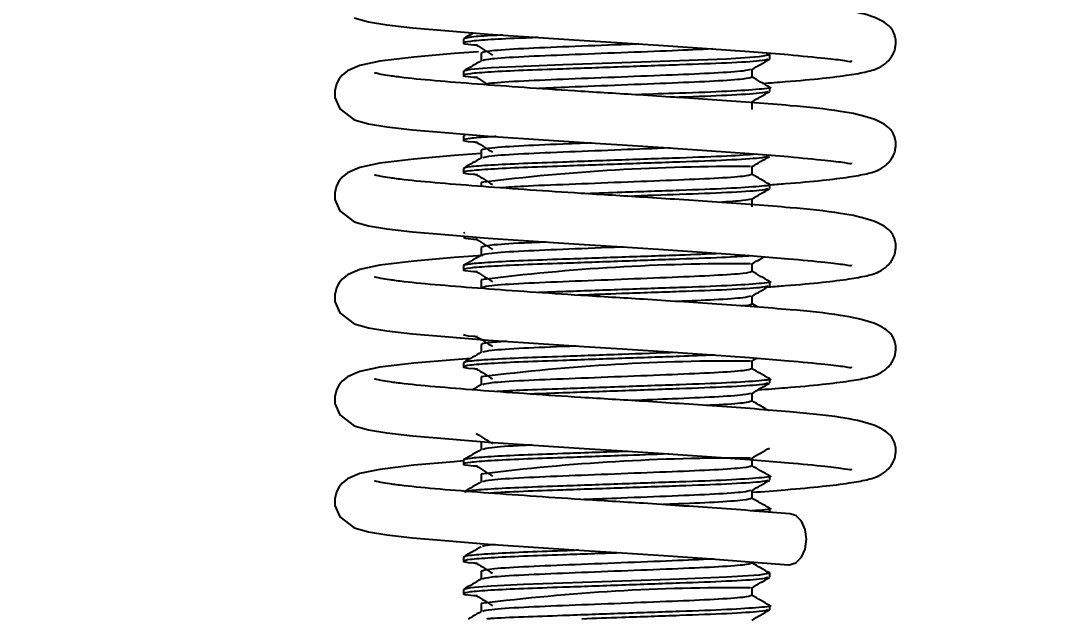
# Model space of a CAD drawing. Header units: millimetres. Extents: x 5 to 292, y 4 to 204.
# Drawn here: x 114.94 to 125.23, y 87.77 to 93.64 of the extents above; entities that cross this region are included whole.
import ezdxf

# ---------------------------------------------------------------- set-up
doc = ezdxf.new("R2010")
doc.units = ezdxf.units.MM
doc.layers.add('LAYER_1', color=179, linetype='Continuous')
doc.styles.add('SLDTEXTSTYLE0', font='TXT', dxfattribs={"width": 0.75})
doc.dimstyles.new('SLDDIMSTYLE1', dxfattribs={"dimtxt": 3.5, "dimasz": 3.556, "dimexe": 0, "dimexo": 0.0625, "dimgap": 0.875, "dimtad": 1, "dimrnd": 1e-09, "dimzin": 12, "dimdsep": 46, "dimtxsty": 'SLDTEXTSTYLE0', "dimblk1": 'CLOSED', "dimblk2": 'CLOSED', "dimsah": 1, "dimcen": 0.09, "dimadec": 0, "dimazin": 3, "dimtfac": 1, "dimtmove": 0, "dimatfit": 0, "dimldrblk": 'CLOSED', "dimfxl": 1, "dimfrac": 2, "dimtolj": 1, "dimtzin": 12, "dimarcsym": 0})

# ---------------------------------------------------------------- blocks, each defined once
blk = doc.blocks.new('_CLOSED')
at = {"color": 0, "linetype": 'ByBlock', "lineweight": -2}
for p, q in [((-1, 0.166667), (0, 0)), ((-1, 0.166667), (-1, -0.166667)), ((0, 0), (-1, -0.166667)), ((0, 0), (-1, 0))]:
    blk.add_line(p, q, dxfattribs=at)
blk = doc.blocks.new('_D_1')
at = {"layer": 'LAYER_1'}
for p, q in [((134.517, 102.624), (134.517, 108.974)), ((110.023, 102.624), (135.517, 102.624)), ((134.517, 102.624), (134.517, 79.651)), ((74.17, 79.651), (135.517, 79.651)), ((134.517, 79.651), (134.517, 73.301))]:
    blk.add_line(p, q, dxfattribs=at)
at = {"layer": 'LAYER_1', "xscale": 3.556, "yscale": 3.556}
for p, rotation in [((134.517, 102.624, 1.494), 270), ((134.517, 79.651, 1.494), 90)]:
    blk.add_blockref('_CLOSED', p, dxfattribs=dict(at, rotation=rotation))
at = {"layer": 'LAYER_1', "insert": (130.005, 80.992), "char_height": 3.5, "attachment_point": 1, "rotation": 90, "style": 'SLDTEXTSTYLE0'}
blk.add_mtext('22.97mm', dxfattribs=at)

msp = doc.modelspace()

# ---------------------------------------------------------------- linework, layer by layer
at = {"color": 7, "linetype": 'Continuous', "lineweight": 25}
for p, q in [((119.273, 93.461), (119.273, 93.422)), ((119.445, 93.322), (119.445, 93.245)), ((119.445, 93.322), (119.445, 93.245)), ((122.271, 93.305), (122.24, 93.323)), ((122.273, 93.263), (122.273, 93.303)), ((119.273, 93.144), (119.273, 93.104)), ((122.101, 93.084), (122.101, 93.162)), ((122.273, 92.945), (122.273, 92.985)), ((122.101, 92.767), (122.101, 92.845)), ((119.285, 92.512), (119.273, 92.509)), ((119.273, 92.509), (119.273, 92.469)), ((119.445, 92.37), (119.445, 92.292)), ((119.445, 92.37), (119.445, 92.292)), ((122.101, 92.132), (122.101, 92.21)), ((119.273, 92.191), (119.273, 92.152)), ((119.445, 92.052), (119.445, 92.014)), ((119.445, 92.052), (119.445, 92.014)), ((122.273, 91.993), (122.273, 92.033)), ((122.101, 91.814), (122.101, 91.892)), ((119.285, 91.559), (119.273, 91.556)), ((119.445, 91.417), (119.445, 91.34)), ((119.445, 91.417), (119.445, 91.34)), ((119.273, 91.239), (119.273, 91.199)), ((122.101, 91.179), (122.101, 91.257)), ((119.445, 91.1), (119.445, 91.022)), ((119.445, 91.1), (119.445, 91.022)), ((122.273, 91.04), (122.273, 91.08)), ((122.101, 90.862), (122.101, 90.94)), ((122.159, 90.83), (122.101, 90.863)), ((119.445, 90.465), (119.445, 90.387)), ((119.445, 90.465), (119.445, 90.387)), ((119.273, 90.286), (119.273, 90.247)), ((122.098, 90.303), (122.145, 90.33)), ((122.101, 90.227), (122.101, 90.305)), ((119.445, 90.147), (119.445, 90.07)), ((119.445, 90.147), (119.445, 90.07)), ((122.273, 90.088), (122.273, 90.128)), ((122.101, 89.909), (122.101, 89.987)), ((119.445, 89.512), (119.445, 89.435)), ((119.445, 89.512), (119.445, 89.435)), ((119.273, 89.334), (119.273, 89.294)), ((122.101, 89.274), (122.101, 89.352)), ((119.445, 89.195), (119.445, 89.117)), ((119.445, 89.195), (119.445, 89.117)), ((122.273, 89.135), (122.273, 89.175)), ((122.101, 88.957), (122.101, 89.035)), ((122.273, 88.818), (122.273, 88.858)), ((119.273, 88.381), (119.273, 88.342)), ((119.445, 88.242), (119.445, 88.165)), ((119.445, 88.242), (119.445, 88.165)), ((122.273, 88.183), (122.273, 88.223)), ((119.273, 88.064), (119.273, 88.024)), ((122.101, 88.004), (122.101, 88.082)), ((119.445, 87.925), (119.445, 87.847)), ((119.445, 87.925), (119.445, 87.847)), ((122.273, 87.865), (122.273, 87.905))]:
    msp.add_line(p, q, dxfattribs=at)
at = {"color": 7, "linetype": 'Continuous', "lineweight": 25, "flags": 128}
for points in [[(118.201, 93.668), (118.34, 93.629), (118.522, 93.599), (118.771, 93.57), (119.088, 93.542), (119.515, 93.508), (120.105, 93.467), (120.454, 93.444), (120.829, 93.421), (121.234, 93.395), (121.657, 93.366), (122.074, 93.336), (122.457, 93.306), (122.457, 93.306)], [(119.421, 93.334), (119.18, 93.316), (118.785, 93.281), (118.454, 93.241), (118.256, 93.2), (118.134, 93.148), (118.083, 93.106), (118.054, 93.07), (118.027, 93.019), (118.011, 92.952), (118.013, 92.885), (118.059, 92.774), (118.201, 92.668), (118.34, 92.629), (118.522, 92.599), (118.771, 92.57), (119.088, 92.542), (119.515, 92.508), (120.105, 92.467), (120.454, 92.444), (120.829, 92.421), (121.234, 92.395), (121.657, 92.366), (122.074, 92.336), (122.457, 92.306), (122.457, 92.306)], [(122.259, 93.305), (122.273, 93.303), (122.169, 93.284), (121.851, 93.263), (121.389, 93.245), (120.823, 93.225), (120.246, 93.205), (119.86, 93.191), (119.544, 93.175), (119.34, 93.159), (119.273, 93.144), (119.273, 93.144)], [(119.445, 92.336), (119.18, 92.316), (118.785, 92.281), (118.454, 92.241), (118.256, 92.2), (118.134, 92.148), (118.083, 92.106), (118.054, 92.07), (118.027, 92.019), (118.011, 91.952), (118.013, 91.885), (118.059, 91.774), (118.201, 91.668), (118.34, 91.629), (118.522, 91.599), (118.771, 91.57), (119.088, 91.542), (119.515, 91.508), (120.105, 91.467), (120.454, 91.444), (120.829, 91.421), (121.234, 91.395), (121.657, 91.366), (122.074, 91.336), (122.457, 91.306), (122.457, 91.306)], [(119.462, 91.338), (119.18, 91.316), (118.785, 91.281), (118.454, 91.241), (118.256, 91.2), (118.134, 91.148), (118.083, 91.106), (118.054, 91.07), (118.027, 91.019), (118.011, 90.952), (118.013, 90.885), (118.059, 90.774), (118.201, 90.668), (118.34, 90.629), (118.522, 90.599), (118.771, 90.57), (119.088, 90.542), (119.515, 90.508), (120.105, 90.467), (120.454, 90.444), (120.829, 90.421), (121.234, 90.395), (121.657, 90.366), (122.074, 90.336), (122.457, 90.306), (122.457, 90.306)], [(119.343, 90.328), (119.18, 90.316), (118.785, 90.281), (118.454, 90.241), (118.256, 90.2), (118.134, 90.148), (118.083, 90.106), (118.054, 90.07), (118.027, 90.019), (118.011, 89.952), (118.013, 89.885), (118.059, 89.774), (118.201, 89.668), (118.34, 89.629), (118.522, 89.599), (118.771, 89.57), (119.088, 89.542), (119.515, 89.508), (120.105, 89.467), (120.454, 89.444), (120.829, 89.421), (121.234, 89.395), (121.657, 89.366), (122.074, 89.336), (122.457, 89.306), (122.457, 89.306)], [(119.273, 89.323), (119.18, 89.316), (118.785, 89.281), (118.454, 89.241), (118.256, 89.2), (118.134, 89.148), (118.083, 89.106), (118.054, 89.07), (118.027, 89.019), (118.011, 88.952), (118.013, 88.885), (118.059, 88.774), (118.201, 88.668), (118.34, 88.629), (118.522, 88.599), (118.771, 88.57), (119.088, 88.542), (119.515, 88.508), (120.105, 88.467), (120.454, 88.444), (120.829, 88.421), (121.234, 88.395), (121.657, 88.366), (122.074, 88.336), (122.457, 88.306), (122.457, 88.306)], [(122.457, 88.306), (122.465, 88.306), (122.53, 88.325), (122.585, 88.379), (122.622, 88.46), (122.635, 88.556), (122.622, 88.651), (122.585, 88.732), (122.53, 88.787), (122.471, 88.805)], [(122.259, 88.225), (122.273, 88.223), (122.169, 88.204), (121.851, 88.183), (121.389, 88.165), (120.823, 88.145), (120.246, 88.125), (119.86, 88.111), (119.544, 88.095), (119.34, 88.079), (119.273, 88.064), (119.273, 88.064)]]:
    msp.add_lwpolyline(points, dxfattribs=at)
at = {"color": 7, "linetype": 'Continuous', "lineweight": 25}
for centre, radius, start, end in [((121.948, 72.061), 20.148, 89.614, 97.1386), ((121.949, 71.096), 20.16, 89.6163, 97.1362), ((121.949, 70.144), 20.159, 89.6161, 97.1364), ((121.949, 69.197), 20.154, 89.6152, 97.1374), ((121.949, 67.922), 20.159, 89.6161, 97.1365)]:
    msp.add_arc(centre, radius, start, end, dxfattribs=at)
for points, knots in [([(122.207, 93.024), (122.282, 93.03), (122.505, 93.047), (122.791, 93.073), (123.057, 93.106), (123.219, 93.136), (123.336, 93.167), (123.441, 93.241), (123.49, 93.317), (123.507, 93.382), (123.51, 93.421), (123.508, 93.456), (123.503, 93.483), (123.484, 93.544), (123.421, 93.616), (123.263, 93.693), (122.965, 93.758), (122.546, 93.801), (122.139, 93.832), (121.768, 93.859), (121.399, 93.884), (120.952, 93.914), (120.453, 93.943), (119.92, 93.979), (119.448, 94.013), (119.02, 94.047), (118.728, 94.074), (118.552, 94.098), (118.447, 94.114), (118.397, 94.129), (118.403, 94.124), (118.403, 94.124)], [0, 0, 0, 0, 0.026232, 0.078805, 0.126718, 0.169325, 0.206686, 0.224537, 0.241278, 0.247819, 0.253026, 0.255605, 0.260944, 0.268227, 0.297767, 0.342271, 0.40096, 0.471483, 0.515059, 0.556512, 0.595183, 0.630626, 0.69141, 0.742143, 0.792865, 0.846827, 0.90384, 0.933488, 0.959465, 0.998432, 1, 1, 1, 1]), ([(120.004, 93.474), (119.955, 93.472), (119.769, 93.465), (119.526, 93.453), (119.316, 93.436), (119.255, 93.421), (119.285, 93.409), (119.396, 93.402), (119.409, 93.401)], [0, 0, 0, 0, 0.076902, 0.28975, 0.505421, 0.713921, 0.966885, 1, 1, 1, 1]), ([(119.658, 93.498), (119.618, 93.496), (119.468, 93.489), (119.316, 93.476), (119.287, 93.466), (119.273, 93.461)], [0, 0, 0, 0, 0.153516, 0.583913, 1, 1, 1, 1]), ([(119.371, 93.519), (119.368, 93.518), (119.336, 93.499), (119.304, 93.481), (119.275, 93.464)], [0, 0, 0, 0, 0.103588, 1, 1, 1, 1]), ([(119.398, 93.401), (119.425, 93.385), (119.478, 93.351), (119.531, 93.318), (119.557, 93.302)], [0, 0, 0, 0, 0.500005, 1, 1, 1, 1]), ([(120.992, 93.411), (120.934, 93.408), (120.709, 93.399), (120.29, 93.383), (119.835, 93.365), (119.508, 93.342), (119.466, 93.329), (119.445, 93.322)], [0, 0, 0, 0, 0.078222, 0.303672, 0.531457, 0.768545, 1, 1, 1, 1]), ([(121.717, 93.362), (121.59, 93.356), (121.33, 93.344), (120.816, 93.324), (120.292, 93.303), (119.836, 93.285), (119.521, 93.264), (119.479, 93.252), (119.46, 93.246)], [0, 0, 0, 0, 0.160385, 0.329598, 0.499897, 0.67196, 0.85105, 1, 1, 1, 1]), ([(122.255, 93.26), (122.238, 93.255), (122.199, 93.243), (121.88, 93.223), (121.401, 93.206), (120.823, 93.185), (120.28, 93.166), (119.842, 93.151), (119.523, 93.135), (119.317, 93.119), (119.254, 93.103), (119.285, 93.092), (119.396, 93.084), (119.409, 93.084)], [0, 0, 0, 0, 0.090718, 0.203424, 0.311768, 0.423085, 0.535115, 0.619793, 0.707461, 0.796292, 0.88217, 0.986361, 1, 1, 1, 1]), ([(119.447, 93.246), (119.419, 93.229), (119.361, 93.196), (119.304, 93.163), (119.275, 93.146)], [0, 0, 0, 0, 0.49996, 1, 1, 1, 1]), ([(122.098, 93.161), (122.127, 93.177), (122.185, 93.211), (122.242, 93.244), (122.271, 93.26)], [0, 0, 0, 0, 0.499957, 1, 1, 1, 1]), ([(122.457, 93.306), (122.586, 93.294), (122.822, 93.271), (123.006, 93.251), (123.082, 93.232), (123.075, 93.245), (123.074, 93.247)], [0, 0, 0, 0, 0.389276, 0.713916, 0.967012, 1, 1, 1, 1]), ([(122.258, 92.028), (122.315, 92.033), (122.52, 92.048), (122.79, 92.073), (123.057, 92.106), (123.219, 92.136), (123.336, 92.167), (123.441, 92.241), (123.49, 92.317), (123.507, 92.382), (123.51, 92.421), (123.508, 92.456), (123.503, 92.483), (123.484, 92.544), (123.421, 92.616), (123.263, 92.693), (122.965, 92.758), (122.546, 92.801), (122.139, 92.832), (121.768, 92.859), (121.399, 92.884), (120.952, 92.914), (120.453, 92.943), (119.92, 92.979), (119.448, 93.013), (119.02, 93.047), (118.728, 93.074), (118.552, 93.098), (118.447, 93.114), (118.397, 93.129), (118.403, 93.124), (118.403, 93.124)], [0, 0, 0, 0, 0.020293, 0.073186, 0.121392, 0.164258, 0.201847, 0.219807, 0.23665, 0.243231, 0.248469, 0.251065, 0.256436, 0.263764, 0.293484, 0.338258, 0.397306, 0.468259, 0.512101, 0.553807, 0.592714, 0.628373, 0.689528, 0.74057, 0.791602, 0.845893, 0.903253, 0.933083, 0.959217, 0.998423, 1, 1, 1, 1]), ([(122.084, 93.161), (122.069, 93.156), (122.034, 93.144), (121.753, 93.124), (121.329, 93.106), (120.817, 93.086), (120.291, 93.065), (119.837, 93.047), (119.535, 93.027), (119.494, 93.016), (119.478, 93.011)], [0, 0, 0, 0, 0.106103, 0.239696, 0.368115, 0.500061, 0.632852, 0.76702, 0.906666, 1, 1, 1, 1]), ([(119.398, 93.084), (119.425, 93.067), (119.465, 93.042), (119.505, 93.017), (119.519, 93.008)], [0, 0, 0, 0, 0.660086, 1, 1, 1, 1]), ([(122.099, 93.084), (122.082, 93.078), (122.046, 93.066), (121.754, 93.045), (121.328, 93.027), (120.82, 93.007), (120.341, 92.988), (120.103, 92.978), (120.007, 92.974)], [0, 0, 0, 0, 0.170381, 0.349911, 0.522487, 0.699802, 0.878255, 1, 1, 1, 1]), ([(122.271, 92.988), (122.242, 93.004), (122.185, 93.037), (122.129, 93.07), (122.101, 93.086)], [0, 0, 0, 0, 0.507292, 1, 1, 1, 1]), ([(122.259, 92.988), (122.264, 92.987), (122.311, 92.98), (122.189, 92.967), (121.887, 92.945), (121.442, 92.929), (121.109, 92.918), (120.964, 92.912)], [0, 0, 0, 0, 0.030072, 0.286566, 0.550464, 0.804147, 1, 1, 1, 1]), ([(122.255, 92.943), (122.238, 92.937), (122.2, 92.926), (121.875, 92.906), (121.564, 92.894), (121.37, 92.887), (121.361, 92.887)], [0, 0, 0, 0, 0.285887, 0.641065, 0.982495, 1, 1, 1, 1]), ([(122.098, 92.843), (122.127, 92.86), (122.185, 92.893), (122.242, 92.926), (122.271, 92.943)], [0, 0, 0, 0, 0.499957, 1, 1, 1, 1]), ([(119.593, 92.503), (119.576, 92.502), (119.45, 92.496), (119.323, 92.484), (119.252, 92.468), (119.285, 92.457), (119.396, 92.449), (119.409, 92.449)], [0, 0, 0, 0, 0.044546, 0.334674, 0.615156, 0.955453, 1, 1, 1, 1]), ([(119.398, 92.449), (119.425, 92.432), (119.478, 92.399), (119.531, 92.366), (119.557, 92.349)], [0, 0, 0, 0, 0.500005, 1, 1, 1, 1]), ([(120.527, 92.44), (120.452, 92.437), (120.203, 92.427), (119.836, 92.412), (119.508, 92.39), (119.466, 92.377), (119.445, 92.37)], [0, 0, 0, 0, 0.122501, 0.409552, 0.708326, 1, 1, 1, 1]), ([(122.255, 92.308), (122.238, 92.302), (122.199, 92.291), (121.88, 92.271), (121.401, 92.253), (120.823, 92.233), (120.28, 92.214), (119.842, 92.199), (119.523, 92.183), (119.317, 92.166), (119.254, 92.151), (119.285, 92.139), (119.396, 92.132), (119.409, 92.131)], [0, 0, 0, 0, 0.090718, 0.203424, 0.311768, 0.423085, 0.535115, 0.619793, 0.707461, 0.796292, 0.88217, 0.986361, 1, 1, 1, 1]), ([(122.148, 92.33), (122.061, 92.324), (121.884, 92.31), (121.397, 92.293), (120.824, 92.273), (120.28, 92.253), (119.841, 92.238), (119.524, 92.222), (119.313, 92.206), (119.286, 92.196), (119.273, 92.191)], [0, 0, 0, 0, 0.134321, 0.272503, 0.414478, 0.557363, 0.665362, 0.777175, 0.890471, 1, 1, 1, 1]), ([(121.297, 92.391), (121.139, 92.385), (120.814, 92.372), (120.291, 92.351), (119.836, 92.333), (119.521, 92.312), (119.479, 92.299), (119.461, 92.294)], [0, 0, 0, 0, 0.194852, 0.399481, 0.60623, 0.821422, 1, 1, 1, 1]), ([(122.098, 92.208), (122.127, 92.225), (122.185, 92.258), (122.242, 92.291), (122.271, 92.308)], [0, 0, 0, 0, 0.499966, 1, 1, 1, 1]), ([(122.457, 92.306), (122.586, 92.294), (122.822, 92.271), (123.006, 92.251), (123.082, 92.232), (123.075, 92.245), (123.074, 92.247)], [0, 0, 0, 0, 0.389276, 0.713916, 0.967012, 1, 1, 1, 1]), ([(119.447, 92.294), (119.419, 92.277), (119.361, 92.244), (119.304, 92.211), (119.275, 92.194)], [0, 0, 0, 0, 0.499964, 1, 1, 1, 1]), ([(122.264, 91.029), (122.319, 91.033), (122.522, 91.049), (122.79, 91.073), (123.057, 91.106), (123.219, 91.136), (123.336, 91.167), (123.441, 91.241), (123.49, 91.317), (123.507, 91.382), (123.51, 91.421), (123.508, 91.456), (123.503, 91.483), (123.484, 91.544), (123.421, 91.616), (123.263, 91.693), (122.965, 91.758), (122.546, 91.801), (122.139, 91.832), (121.768, 91.859), (121.399, 91.884), (120.952, 91.914), (120.453, 91.943), (119.92, 91.979), (119.448, 92.013), (119.02, 92.047), (118.728, 92.074), (118.552, 92.098), (118.447, 92.114), (118.397, 92.129), (118.403, 92.124), (118.403, 92.124)], [0, 0, 0, 0, 0.0195649, 0.0724973, 0.1207388, 0.1636373, 0.2012544, 0.2192271, 0.2360833, 0.2426691, 0.247911, 0.2505081, 0.2558835, 0.2632166, 0.2929591, 0.3377669, 0.3968584, 0.4678643, 0.5117387, 0.5534757, 0.5924114, 0.6280967, 0.6892972, 0.7403773, 0.7914472, 0.8457782, 0.9031814, 0.933033, 0.9591871, 0.9984216, 1, 1, 1, 1]), ([(119.398, 92.131), (119.425, 92.115), (119.478, 92.081), (119.531, 92.048), (119.557, 92.032)], [0, 0, 0, 0, 0.500005, 1, 1, 1, 1]), ([(122.099, 92.132), (122.082, 92.126), (122.046, 92.113), (121.754, 92.092), (121.329, 92.074), (120.816, 92.054), (120.297, 92.033), (119.865, 92.017), (119.708, 92.005), (119.642, 91.999)], [0, 0, 0, 0, 0.142976, 0.293629, 0.438446, 0.587241, 0.73699, 0.88829, 1, 1, 1, 1]), ([(122.271, 92.035), (122.242, 92.052), (122.185, 92.084), (122.129, 92.117), (122.101, 92.133)], [0, 0, 0, 0, 0.507492, 1, 1, 1, 1]), ([(122.259, 92.035), (122.264, 92.035), (122.311, 92.027), (122.189, 92.014), (121.887, 91.993), (121.4, 91.975), (120.897, 91.958), (120.591, 91.947), (120.475, 91.943)], [0, 0, 0, 0, 0.025021, 0.23465, 0.450331, 0.657663, 0.870685, 1, 1, 1, 1]), ([(122.255, 91.99), (122.238, 91.985), (122.199, 91.973), (121.88, 91.953), (121.419, 91.936), (121.057, 91.924), (120.883, 91.917)], [0, 0, 0, 0, 0.2206059, 0.4946806, 0.7581464, 1, 1, 1, 1]), ([(122.098, 91.891), (122.127, 91.907), (122.185, 91.941), (122.242, 91.974), (122.271, 91.99)], [0, 0, 0, 0, 0.499957, 1, 1, 1, 1]), ([(122.084, 91.891), (122.071, 91.886), (122.045, 91.875), (121.868, 91.864), (121.777, 91.858)], [0, 0, 0, 0, 0.490801, 1, 1, 1, 1]), ([(119.273, 91.517), (119.278, 91.511), (119.284, 91.504), (119.396, 91.497), (119.409, 91.496)], [0, 0, 0, 0, 0.884245, 1, 1, 1, 1]), ([(119.398, 91.496), (119.425, 91.48), (119.478, 91.446), (119.531, 91.413), (119.557, 91.397)], [0, 0, 0, 0, 0.50001, 1, 1, 1, 1]), ([(120.078, 91.468), (120.004, 91.465), (119.769, 91.456), (119.512, 91.437), (119.467, 91.424), (119.445, 91.417)], [0, 0, 0, 0, 0.191169, 0.600447, 1, 1, 1, 1]), ([(120.841, 91.42), (120.833, 91.42), (120.657, 91.413), (120.289, 91.398), (119.836, 91.38), (119.521, 91.359), (119.479, 91.347), (119.46, 91.341)], [0, 0, 0, 0, 0.011997, 0.262942, 0.516486, 0.780385, 1, 1, 1, 1]), ([(122.094, 91.334), (122.022, 91.329), (121.858, 91.317), (121.395, 91.301), (120.824, 91.28), (120.28, 91.261), (119.842, 91.246), (119.523, 91.23), (119.317, 91.214), (119.254, 91.198), (119.285, 91.187), (119.396, 91.179), (119.409, 91.179)], [0, 0, 0, 0, 0.09756, 0.220302, 0.346413, 0.473332, 0.569264, 0.668583, 0.769219, 0.86651, 0.984548, 1, 1, 1, 1]), ([(121.798, 91.356), (121.667, 91.351), (121.386, 91.339), (120.821, 91.32), (120.281, 91.301), (119.841, 91.286), (119.524, 91.27), (119.313, 91.253), (119.286, 91.244), (119.273, 91.239)], [0, 0, 0, 0, 0.143765, 0.3108641, 0.4790336, 0.606144, 0.737744, 0.8710886, 1, 1, 1, 1]), ([(119.447, 91.341), (119.419, 91.324), (119.361, 91.291), (119.304, 91.258), (119.275, 91.241)], [0, 0, 0, 0, 0.499957, 1, 1, 1, 1]), ([(122.098, 91.256), (122.127, 91.272), (122.167, 91.295), (122.207, 91.318), (122.218, 91.325)], [0, 0, 0, 0, 0.722256, 1, 1, 1, 1]), ([(122.457, 91.306), (122.586, 91.294), (122.822, 91.271), (123.006, 91.251), (123.082, 91.232), (123.075, 91.245), (123.074, 91.247)], [0, 0, 0, 0, 0.3892762, 0.7139155, 0.9670116, 1, 1, 1, 1]), ([(119.398, 91.179), (119.425, 91.162), (119.478, 91.129), (119.531, 91.096), (119.557, 91.079)], [0, 0, 0, 0, 0.500005, 1, 1, 1, 1]), ([(122.099, 91.179), (122.082, 91.173), (122.046, 91.161), (121.754, 91.14), (121.328, 91.122), (120.817, 91.102), (120.292, 91.081), (119.836, 91.063), (119.521, 91.041), (119.479, 91.029), (119.46, 91.024)], [0, 0, 0, 0, 0.121501, 0.249526, 0.372593, 0.499039, 0.626296, 0.754871, 0.888697, 1, 1, 1, 1]), ([(122.271, 91.083), (122.242, 91.099), (122.185, 91.132), (122.129, 91.165), (122.101, 91.181)], [0, 0, 0, 0, 0.507657, 1, 1, 1, 1]), ([(122.158, 90.02), (122.25, 90.027), (122.491, 90.046), (122.791, 90.073), (123.057, 90.106), (123.219, 90.136), (123.336, 90.167), (123.441, 90.241), (123.49, 90.317), (123.507, 90.382), (123.51, 90.421), (123.508, 90.456), (123.503, 90.483), (123.484, 90.544), (123.421, 90.616), (123.263, 90.693), (122.965, 90.758), (122.546, 90.801), (122.139, 90.832), (121.768, 90.859), (121.399, 90.884), (120.952, 90.914), (120.453, 90.943), (119.92, 90.979), (119.448, 91.013), (119.02, 91.047), (118.728, 91.074), (118.552, 91.098), (118.447, 91.114), (118.397, 91.129), (118.403, 91.124), (118.403, 91.124)], [0, 0, 0, 0, 0.031973, 0.084235, 0.131866, 0.174222, 0.211363, 0.229108, 0.245751, 0.252253, 0.257429, 0.259993, 0.2653, 0.272541, 0.301907, 0.346148, 0.404491, 0.474599, 0.517918, 0.559126, 0.59757, 0.632803, 0.693229, 0.743663, 0.794086, 0.84773, 0.904407, 0.933881, 0.959704, 0.998442, 1, 1, 1, 1]), ([(122.259, 91.083), (122.264, 91.082), (122.311, 91.075), (122.189, 91.062), (121.888, 91.04), (121.398, 91.023), (120.826, 91.003), (120.33, 90.985), (120.085, 90.976), (120.007, 90.973)], [0, 0, 0, 0, 0.021381, 0.198191, 0.380105, 0.554977, 0.734648, 0.915471, 1, 1, 1, 1]), ([(122.255, 91.038), (122.238, 91.032), (122.199, 91.021), (121.88, 91.001), (121.402, 90.983), (120.87, 90.965), (120.538, 90.953), (120.396, 90.948)], [0, 0, 0, 0, 0.17927, 0.401989, 0.616088, 0.836063, 1, 1, 1, 1]), ([(122.098, 90.938), (122.127, 90.955), (122.185, 90.988), (122.242, 91.021), (122.271, 91.038)], [0, 0, 0, 0, 0.499966, 1, 1, 1, 1]), ([(122.084, 90.938), (122.069, 90.933), (122.033, 90.922), (121.772, 90.903), (121.497, 90.891), (121.373, 90.886)], [0, 0, 0, 0, 0.302228, 0.682761, 1, 1, 1, 1]), ([(122.099, 90.862), (122.097, 90.856), (122.095, 90.85), (121.999, 90.843), (121.994, 90.842)], [0, 0, 0, 0, 0.947322, 1, 1, 1, 1]), ([(119.273, 90.564), (119.278, 90.558), (119.284, 90.552), (119.396, 90.544), (119.409, 90.544)], [0, 0, 0, 0, 0.884245, 1, 1, 1, 1]), ([(119.398, 90.544), (119.425, 90.527), (119.478, 90.494), (119.531, 90.461), (119.557, 90.444)], [0, 0, 0, 0, 0.5000076, 1, 1, 1, 1]), ([(119.698, 90.495), (119.644, 90.492), (119.478, 90.481), (119.458, 90.472), (119.445, 90.465)], [0, 0, 0, 0, 0.32577, 1, 1, 1, 1]), ([(121.728, 90.361), (121.62, 90.357), (121.359, 90.346), (120.82, 90.328), (120.281, 90.309), (119.842, 90.294), (119.523, 90.278), (119.317, 90.261), (119.254, 90.246), (119.285, 90.234), (119.396, 90.227), (119.409, 90.226)], [0, 0, 0, 0, 0.10356, 0.248553, 0.394475, 0.50477, 0.618961, 0.734665, 0.846523, 0.982234, 1, 1, 1, 1]), ([(121.361, 90.387), (121.184, 90.38), (120.818, 90.367), (120.28, 90.348), (119.842, 90.333), (119.524, 90.317), (119.313, 90.301), (119.286, 90.291), (119.273, 90.286)], [0, 0, 0, 0, 0.187493, 0.385769, 0.535635, 0.690794, 0.84801, 1, 1, 1, 1]), ([(119.447, 90.388), (119.419, 90.372), (119.361, 90.339), (119.304, 90.306), (119.275, 90.289)], [0, 0, 0, 0, 0.499962, 1, 1, 1, 1]), ([(120.375, 90.449), (120.352, 90.448), (120.156, 90.44), (119.839, 90.428), (119.52, 90.406), (119.479, 90.394), (119.461, 90.389)], [0, 0, 0, 0, 0.043641, 0.372748, 0.715295, 1, 1, 1, 1]), ([(122.457, 90.306), (122.586, 90.294), (122.822, 90.271), (123.006, 90.251), (123.082, 90.232), (123.075, 90.245), (123.074, 90.247)], [0, 0, 0, 0, 0.389276, 0.713915, 0.967011, 1, 1, 1, 1]), ([(119.398, 90.226), (119.425, 90.21), (119.478, 90.176), (119.531, 90.143), (119.557, 90.127)], [0, 0, 0, 0, 0.500005, 1, 1, 1, 1]), ([(122.099, 90.227), (122.082, 90.221), (122.046, 90.208), (121.754, 90.187), (121.328, 90.169), (120.817, 90.149), (120.292, 90.128), (119.836, 90.11), (119.521, 90.089), (119.479, 90.077), (119.461, 90.071)], [0, 0, 0, 0, 0.121523, 0.249572, 0.372661, 0.49913, 0.62641, 0.755008, 0.888859, 1, 1, 1, 1]), ([(122.271, 90.13), (122.242, 90.147), (122.185, 90.179), (122.129, 90.212), (122.101, 90.228)], [0, 0, 0, 0, 0.507387, 1, 1, 1, 1]), ([(122.472, 89.805), (122.359, 89.814), (122.139, 89.832), (121.768, 89.859), (121.399, 89.884), (120.952, 89.914), (120.453, 89.943), (119.92, 89.979), (119.448, 90.013), (119.02, 90.047), (118.728, 90.074), (118.552, 90.098), (118.447, 90.114), (118.397, 90.129), (118.403, 90.124), (118.403, 90.124)], [0, 0, 0, 0, 0.08245, 0.160883, 0.234051, 0.301112, 0.416121, 0.512112, 0.608083, 0.710183, 0.818056, 0.874154, 0.923304, 0.997034, 1, 1, 1, 1]), ([(119.447, 90.071), (119.419, 90.054), (119.39, 90.038), (119.361, 90.021), (119.36, 90.021)], [0, 0, 0, 0, 0.989791, 1, 1, 1, 1]), ([(122.259, 90.13), (122.264, 90.13), (122.311, 90.122), (122.189, 90.109), (121.887, 90.088), (121.399, 90.07), (120.823, 90.05), (120.283, 90.031), (119.859, 90.017), (119.68, 90.007), (119.598, 90.003)], [0, 0, 0, 0, 0.017888, 0.169168, 0.324814, 0.474436, 0.628164, 0.782877, 0.899816, 1, 1, 1, 1]), ([(122.255, 90.085), (122.238, 90.08), (122.199, 90.068), (121.88, 90.048), (121.4, 90.031), (120.825, 90.01), (120.302, 89.992), (120.033, 89.982), (119.931, 89.979)], [0, 0, 0, 0, 0.150151, 0.336696, 0.516019, 0.700264, 0.88569, 1, 1, 1, 1]), ([(122.098, 89.986), (122.127, 90.002), (122.185, 90.036), (122.242, 90.069), (122.271, 90.085)], [0, 0, 0, 0, 0.499964, 1, 1, 1, 1]), ([(122.084, 89.986), (122.069, 89.981), (122.035, 89.969), (121.752, 89.949), (121.36, 89.933), (121.056, 89.921), (120.92, 89.915)], [0, 0, 0, 0, 0.224291, 0.506696, 0.778162, 1, 1, 1, 1]), ([(122.099, 89.909), (122.08, 89.903), (122.041, 89.891), (121.849, 89.875), (121.679, 89.868), (121.653, 89.867)], [0, 0, 0, 0, 0.4468514, 0.9176968, 1, 1, 1, 1]), ([(122.271, 89.813), (122.242, 89.829), (122.185, 89.862), (122.129, 89.895), (122.101, 89.911)], [0, 0, 0, 0, 0.507462, 1, 1, 1, 1]), ([(122.101, 89.016), (122.212, 89.024), (122.474, 89.044), (122.791, 89.073), (123.057, 89.106), (123.219, 89.136), (123.336, 89.167), (123.441, 89.241), (123.49, 89.317), (123.507, 89.382), (123.51, 89.421), (123.508, 89.456), (123.503, 89.483), (123.484, 89.544), (123.422, 89.616), (123.263, 89.693), (122.967, 89.758), (122.647, 89.789), (122.472, 89.805)], [0, 0, 0, 0, 0.080607, 0.189163, 0.288099, 0.376077, 0.453224, 0.490083, 0.524653, 0.538159, 0.54891, 0.554236, 0.56526, 0.580299, 0.641296, 0.73319, 0.854378, 1, 1, 1, 1]), ([(119.398, 89.591), (119.425, 89.575), (119.478, 89.541), (119.531, 89.508), (119.557, 89.492)], [0, 0, 0, 0, 0.500005, 1, 1, 1, 1]), ([(119.447, 89.436), (119.418, 89.419), (119.361, 89.386), (119.304, 89.353), (119.275, 89.336)], [0, 0, 0, 0, 0.4999627, 1, 1, 1, 1]), ([(119.941, 89.478), (119.914, 89.477), (119.731, 89.469), (119.525, 89.454), (119.481, 89.442), (119.46, 89.436)], [0, 0, 0, 0, 0.08441, 0.583572, 1, 1, 1, 1]), ([(122.098, 89.351), (122.127, 89.367), (122.185, 89.401), (122.242, 89.434), (122.271, 89.45)], [0, 0, 0, 0, 0.499964, 1, 1, 1, 1]), ([(121.286, 89.392), (121.133, 89.386), (120.792, 89.374), (120.279, 89.356), (119.842, 89.341), (119.523, 89.325), (119.317, 89.309), (119.254, 89.293), (119.285, 89.282), (119.396, 89.274), (119.409, 89.274)], [0, 0, 0, 0, 0.136295, 0.304016, 0.430788, 0.562037, 0.695027, 0.823595, 0.97958, 1, 1, 1, 1]), ([(120.887, 89.417), (120.866, 89.417), (120.655, 89.409), (120.279, 89.396), (119.842, 89.381), (119.524, 89.365), (119.313, 89.348), (119.286, 89.339), (119.273, 89.334)], [0, 0, 0, 0, 0.026743, 0.264247, 0.443763, 0.62962, 0.81794, 1, 1, 1, 1]), ([(119.398, 89.274), (119.425, 89.257), (119.478, 89.224), (119.531, 89.191), (119.557, 89.174)], [0, 0, 0, 0, 0.5000076, 1, 1, 1, 1]), ([(122.099, 89.274), (122.082, 89.268), (122.046, 89.256), (121.754, 89.235), (121.328, 89.217), (120.817, 89.197), (120.292, 89.176), (119.836, 89.158), (119.521, 89.136), (119.479, 89.124), (119.46, 89.119)], [0, 0, 0, 0, 0.121477, 0.249476, 0.372518, 0.498939, 0.626171, 0.75472, 0.888519, 1, 1, 1, 1]), ([(122.271, 89.178), (122.242, 89.194), (122.185, 89.227), (122.129, 89.26), (122.101, 89.276)], [0, 0, 0, 0, 0.50749, 1, 1, 1, 1]), ([(122.457, 89.306), (122.586, 89.294), (122.822, 89.271), (123.006, 89.251), (123.082, 89.232), (123.075, 89.245), (123.074, 89.247)], [0, 0, 0, 0, 0.389276, 0.713915, 0.967011, 1, 1, 1, 1]), ([(122.472, 88.805), (122.359, 88.814), (122.139, 88.832), (121.768, 88.859), (121.399, 88.884), (120.952, 88.914), (120.453, 88.943), (119.92, 88.979), (119.448, 89.013), (119.02, 89.047), (118.728, 89.074), (118.552, 89.098), (118.447, 89.114), (118.397, 89.129), (118.403, 89.124), (118.403, 89.124)], [0, 0, 0, 0, 0.0824497, 0.1608826, 0.2340515, 0.301112, 0.4161212, 0.5121119, 0.6080834, 0.7101832, 0.8180565, 0.8741544, 0.9233037, 0.9970338, 1, 1, 1, 1]), ([(119.447, 89.118), (119.419, 89.102), (119.361, 89.069), (119.304, 89.035), (119.275, 89.019)], [0, 0, 0, 0, 0.4999626, 1, 1, 1, 1]), ([(122.259, 89.178), (122.264, 89.177), (122.311, 89.17), (122.189, 89.157), (121.887, 89.135), (121.398, 89.118), (120.823, 89.098), (120.28, 89.078), (119.841, 89.063), (119.525, 89.047), (119.322, 89.032), (119.296, 89.023), (119.285, 89.019)], [0, 0, 0, 0, 0.014557, 0.136479, 0.261921, 0.382507, 0.506402, 0.631091, 0.725337, 0.822912, 0.92178, 1, 1, 1, 1]), ([(122.255, 89.133), (122.238, 89.127), (122.199, 89.116), (121.88, 89.096), (121.4, 89.078), (120.824, 89.058), (120.277, 89.039), (119.85, 89.024), (119.607, 89.013), (119.538, 89.007), (119.536, 89.007)], [0, 0, 0, 0, 0.127637, 0.286211, 0.438646, 0.595265, 0.752887, 0.872025, 0.995372, 1, 1, 1, 1]), ([(122.098, 89.033), (122.127, 89.05), (122.185, 89.083), (122.242, 89.116), (122.271, 89.133)], [0, 0, 0, 0, 0.499959, 1, 1, 1, 1]), ([(122.084, 89.033), (122.069, 89.028), (122.035, 89.017), (121.753, 88.997), (121.33, 88.979), (120.863, 88.96), (120.574, 88.949), (120.453, 88.944)], [0, 0, 0, 0, 0.1784029, 0.4030294, 0.6189555, 0.840811, 1, 1, 1, 1]), ([(122.099, 88.957), (122.082, 88.951), (122.047, 88.938), (121.751, 88.917), (121.452, 88.905), (121.257, 88.897), (121.227, 88.896)], [0, 0, 0, 0, 0.307036, 0.630558, 0.941549, 1, 1, 1, 1]), ([(122.271, 88.86), (122.242, 88.877), (122.185, 88.909), (122.129, 88.942), (122.101, 88.958)], [0, 0, 0, 0, 0.5075784, 1, 1, 1, 1]), ([(122.259, 88.86), (122.264, 88.86), (122.31, 88.852), (122.255, 88.844), (122.124, 88.836), (122.099, 88.835)], [0, 0, 0, 0, 0.089307, 0.83199, 1, 1, 1, 1]), ([(119.586, 88.503), (119.574, 88.502), (119.472, 88.495), (119.466, 88.489), (119.46, 88.484)], [0, 0, 0, 0, 0.11953, 1, 1, 1, 1]), ([(120.808, 88.422), (120.616, 88.416), (120.276, 88.403), (119.842, 88.389), (119.523, 88.373), (119.317, 88.356), (119.254, 88.341), (119.285, 88.329), (119.396, 88.322), (119.409, 88.321)], [0, 0, 0, 0, 0.1900214, 0.3375571, 0.4903038, 0.6450755, 0.7947015, 0.9762358, 1, 1, 1, 1]), ([(120.399, 88.448), (120.347, 88.446), (120.149, 88.439), (119.843, 88.428), (119.524, 88.412), (119.313, 88.396), (119.286, 88.386), (119.273, 88.381)], [0, 0, 0, 0, 0.078775, 0.303544, 0.536253, 0.772046, 1, 1, 1, 1]), ([(119.447, 88.483), (119.419, 88.467), (119.361, 88.434), (119.304, 88.401), (119.275, 88.384)], [0, 0, 0, 0, 0.499957, 1, 1, 1, 1]), ([(119.398, 88.321), (119.425, 88.305), (119.478, 88.271), (119.531, 88.238), (119.557, 88.222)], [0, 0, 0, 0, 0.500005, 1, 1, 1, 1]), ([(121.722, 88.362), (121.594, 88.356), (121.332, 88.344), (120.816, 88.324), (120.292, 88.303), (119.835, 88.285), (119.508, 88.262), (119.466, 88.249), (119.445, 88.242)], [0, 0, 0, 0, 0.158091, 0.322693, 0.48835, 0.655723, 0.829931, 1, 1, 1, 1]), ([(122.099, 88.322), (122.082, 88.316), (122.046, 88.303), (121.754, 88.282), (121.328, 88.264), (120.817, 88.244), (120.292, 88.223), (119.836, 88.205), (119.521, 88.184), (119.479, 88.172), (119.46, 88.166)], [0, 0, 0, 0, 0.121502, 0.249528, 0.372595, 0.499042, 0.626299, 0.754875, 0.888702, 1, 1, 1, 1]), ([(122.271, 88.225), (122.242, 88.242), (122.185, 88.274), (122.129, 88.307), (122.101, 88.323)], [0, 0, 0, 0, 0.507675, 1, 1, 1, 1]), ([(122.255, 88.18), (122.238, 88.175), (122.199, 88.163), (121.88, 88.143), (121.401, 88.126), (120.823, 88.105), (120.28, 88.086), (119.842, 88.071), (119.523, 88.055), (119.317, 88.039), (119.254, 88.023), (119.285, 88.012), (119.396, 88.004), (119.409, 88.004)], [0, 0, 0, 0, 0.090718, 0.203424, 0.311768, 0.423085, 0.535115, 0.619793, 0.707461, 0.796292, 0.882169, 0.986361, 1, 1, 1, 1]), ([(119.447, 88.166), (119.419, 88.149), (119.361, 88.116), (119.304, 88.083), (119.275, 88.066)], [0, 0, 0, 0, 0.499964, 1, 1, 1, 1]), ([(122.098, 88.081), (122.127, 88.097), (122.185, 88.131), (122.242, 88.164), (122.271, 88.18)], [0, 0, 0, 0, 0.499964, 1, 1, 1, 1]), ([(119.398, 88.004), (119.425, 87.987), (119.478, 87.954), (119.531, 87.921), (119.557, 87.904)], [0, 0, 0, 0, 0.5000076, 1, 1, 1, 1]), ([(122.099, 88.004), (122.082, 87.998), (122.046, 87.986), (121.754, 87.965), (121.328, 87.947), (120.817, 87.927), (120.292, 87.906), (119.836, 87.888), (119.521, 87.866), (119.479, 87.854), (119.461, 87.849)], [0, 0, 0, 0, 0.121509, 0.249543, 0.372618, 0.499072, 0.626337, 0.754921, 0.888756, 1, 1, 1, 1]), ([(122.271, 87.908), (122.242, 87.924), (122.185, 87.957), (122.129, 87.99), (122.101, 88.006)], [0, 0, 0, 0, 0.507272, 1, 1, 1, 1]), ([(122.259, 87.908), (122.264, 87.907), (122.311, 87.9), (122.189, 87.887), (121.888, 87.865), (121.398, 87.848), (120.824, 87.828), (120.278, 87.808), (119.848, 87.793), (119.592, 87.782), (119.515, 87.775), (119.501, 87.774)], [0, 0, 0, 0, 0.016929, 0.161529, 0.310303, 0.453318, 0.600259, 0.74814, 0.859916, 0.97564, 1, 1, 1, 1]), ([(119.447, 87.848), (119.419, 87.832), (119.376, 87.807), (119.333, 87.782), (119.319, 87.774)], [0, 0, 0, 0, 0.668531, 1, 1, 1, 1]), ([(122.255, 87.863), (122.238, 87.857), (122.199, 87.846), (121.88, 87.826), (121.402, 87.808), (120.882, 87.79), (120.561, 87.779), (120.431, 87.774)], [0, 0, 0, 0, 0.1817544, 0.4075611, 0.6246274, 0.8476515, 1, 1, 1, 1]), ([(122.098, 87.763), (122.127, 87.78), (122.185, 87.813), (122.242, 87.846), (122.271, 87.863)], [0, 0, 0, 0, 0.4999613, 1, 1, 1, 1])]:
    msp.add_open_spline(points, degree=3, knots=knots, dxfattribs=at)

# ---------------------------------------------------------------- dimensions: what is measured, and where the dimension line sits
at = {"layer": 'LAYER_1'}
dim = msp.add_linear_dim(base=(134.517, 79.651), p1=(109.023, 102.624), p2=(73.17, 79.651), angle=90, dimstyle='SLDDIMSTYLE1', dxfattribs=at)
dim.commit()
dim.dimension.update_dxf_attribs({"geometry": '_D_1', "text_midpoint": (134.517, 91.186), "dimtype": 160})

doc.saveas('drawing.dxf')
